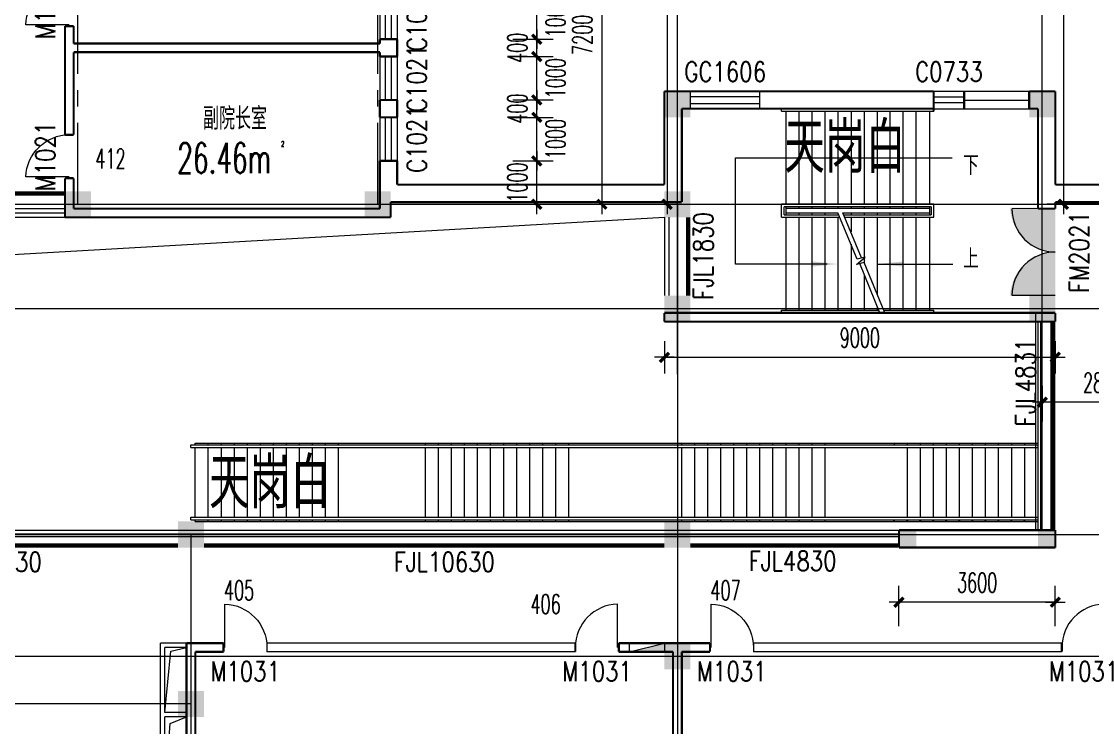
# Model space of a CAD drawing. Extents: x 1575758 to 1999219, y -897052 to -636879.
# Drawn here: x 1761992 to 1786653, y -810816 to -794564 of the extents above; entities that cross this region are included whole.
import ezdxf
from ezdxf.enums import TextEntityAlignment as Align

# ---------------------------------------------------------------- set-up
doc = ezdxf.new("R2010")
doc.units = 0
doc.header["$LTSCALE"] = 1500
doc.header["$MEASUREMENT"] = 0
doc.linetypes.add('CENTER', pattern=[2, 1.25, -0.25, 0.25, -0.25])
doc.linetypes.add('DASH', pattern=[0.35, 0.25, -0.1])
doc.layers.get('0').update_dxf_attribs({"linetype": 'CONTINUOUS', "lineweight": 5})
doc.layers.get('DEFPOINTS').update_dxf_attribs({"linetype": 'CONTINUOUS', "lineweight": 5})
for name, color, linetype, lineweight in [('AXIS', 7, 'CONTINUOUS', 5), ('COLUMN', 7, 'CONTINUOUS', 5), ('DOTE', 7, 'CENTER', 5), ('OTHER', 7, 'CONTINUOUS', 5), ('P-S-TEXT', 7, 'CONTINUOUS', 5), ('PUB_DIM', 7, 'CONTINUOUS', 5), ('PUB_TEXT', 7, 'CONTINUOUS', 5), ('STAIR', 7, 'CONTINUOUS', 0), ('U型玻璃', 7, 'CONTINUOUS', 5), ('WALL', 7, 'CONTINUOUS', 5), ('WINDOW', 7, 'CONTINUOUS', 0), ('WINDOW_TEXT', 7, 'CONTINUOUS', 5), ('我的', 7, 'CONTINUOUS', 5), ('消火栓', 7, 'CONTINUOUS', 5), ('管井', 7, 'CONTINUOUS', 5), ('防火卷帘', 7, 'CONTINUOUS', 5), ('防火卷帘名称', 7, 'CONTINUOUS', 5)]:
    doc.layers.add(name, color=color, linetype=linetype, lineweight=lineweight)
doc.layers.add('防火门', color=10, linetype='CONTINUOUS')
doc.styles.add('_SIMPLEX', font='SIMPLEX.shx', dxfattribs={"width": 0.6})
doc.styles.add('DIM_FONT', font='romans.shx', dxfattribs={"width": 0.6})
doc.styles.add('H1', font='romans.shx', dxfattribs={"width": 1.2, "bigfont": 'hztxt.shx'})
doc.styles.add('SIMPLEX', font='SIMPLEX.SHX', dxfattribs={"width": 0.6})
doc.dimstyles.new('NORMAL', dxfattribs={"dimscale": 1.5, "dimtxt": 300, "dimasz": 1, "dimexe": 250, "dimexo": 300, "dimgap": 150, "dimtad": 1, "dimdec": 0, "dimdsep": 46, "dimtxsty": 'DIM_FONT', "dimblk1": '_DIMX', "dimblk2": '_DIMX', "dimsah": 1, "dimcen": 2.5, "dimdle": 0.3, "dimclrd": 256, "dimclre": 256, "dimclrt": 256, "dimadec": 0, "dimazin": 0, "dimtfac": 1, "dimtdec": 0, "dimtix": 1, "dimtmove": 2, "dimatfit": 3, "dimldrblk": '_DIMX', "dimfxl": 1, "dimtvp": 1, "dimtolj": 1, "dimtzin": 0, "dimlwd": -1, "dimlwe": -1, "dimarcsym": 0})

# ---------------------------------------------------------------- blocks, each defined once
blk = doc.blocks.new('_FZH')
blk.add_solid([(0.5, -0.5), (-0.5, -0.5), (0.5, 0.5), (-0.5, 0.5)])
blk = doc.blocks.new('M_A2ZXL')
blk.add_line((-0.472, 0), (-0.472, -1))
blk.add_arc((-0.5, 0), 1, 271.6231, 0)
blk = doc.blocks.new('_WBLK')
for p, q in [((-0.5, 0.5), (0.5, 0.5)), ((0.5, 0.167), (-0.5, 0.167)), ((0.5, -0.167), (-0.5, -0.167)), ((-0.5, -0.5), (0.5, -0.5))]:
    blk.add_line(p, q)
at = {"layer": 'WINDOW_TEXT', "style": 'SIMPLEX', "flags": 9}
blk.add_attdef('A', text='', height=1, dxfattribs=at).set_placement((0, 1.5), align=Align.MIDDLE)
blk = doc.blocks.new('A$C68C06AB7')
at = {"layer": '消火栓'}
blk.add_hatch(color=256, dxfattribs=at).paths.add_polyline_path([(800, 200), (0, 200), (800, 0)])
blk.add_line((0, 200), (800, 0), dxfattribs=at)
blk.add_lwpolyline([(0, 200), (0, 0), (800, 0), (800, 200)], close=True, dxfattribs=at)
blk = doc.blocks.new('_DIMX')
blk.add_line((-150, 0), (150, 0))
at = {"const_width": 50}
blk.add_lwpolyline([(-70, -70), (70, 70)], dxfattribs=at)
blk = doc.blocks.new('*D1816')
at = {"layer": 'DEFPOINTS', "color": 0, "lineweight": 5}
for p in [(1772636, -791572), (1772636, -798772), (1775357, -798772)]:
    blk.add_point(p, dxfattribs=at)
at = {"layer": 'PUB_DIM'}
for p, q in [((1773086, -791572), (1775732, -791572)), ((1775357, -791574), (1775357, -798771)), ((1773086, -798772), (1775732, -798772))]:
    blk.add_line(p, q, dxfattribs=at)
at = {"layer": 'PUB_DIM', "xscale": 1.5, "yscale": 1.5, "zscale": 1.5}
for p, rotation in [((1775357, -791572), 90), ((1775357, -798772), 270)]:
    blk.add_blockref('_DIMX', p, dxfattribs=dict(at, rotation=rotation))
at = {"layer": 'PUB_DIM', "insert": (1774907, -794872), "char_height": 450, "attachment_point": 5, "rotation": 90, "style": 'DIM_FONT'}
blk.add_mtext('\\A1;7200', dxfattribs=at)
blk = doc.blocks.new('*D1817')
at = {"layer": 'DEFPOINTS', "color": 0, "lineweight": 5}
for p in [(1772949, -763522), (1772949, -798772), (1776857, -798772)]:
    blk.add_point(p, dxfattribs=at)
at = {"layer": 'PUB_DIM'}
for p, q in [((1773399, -763522), (1777232, -763522)), ((1776857, -763524), (1776857, -798771)), ((1773399, -798772), (1777232, -798772))]:
    blk.add_line(p, q, dxfattribs=at)
at = {"layer": 'PUB_DIM', "xscale": 1.5, "yscale": 1.5, "zscale": 1.5}
for p, rotation in [((1776857, -763522), 90), ((1776857, -798772), 270)]:
    blk.add_blockref('_DIMX', p, dxfattribs=dict(at, rotation=rotation))
at = {"layer": 'PUB_DIM', "insert": (1776407, -781147), "char_height": 450, "attachment_point": 5, "rotation": 90, "style": 'DIM_FONT'}
blk.add_mtext('\\A1;35250', dxfattribs=at)
blk = doc.blocks.new('*D1822')
at = {"layer": 'DEFPOINTS', "color": 0, "lineweight": 5}
for p in [(1789889, -763522), (1785981, -798772), (1789889, -798772)]:
    blk.add_point(p, dxfattribs=at)
at = {"layer": 'PUB_DIM'}
for p, q in [((1789439, -763522), (1785606, -763522)), ((1785981, -763524), (1785981, -798771)), ((1789439, -798772), (1785606, -798772))]:
    blk.add_line(p, q, dxfattribs=at)
at = {"layer": 'PUB_DIM', "xscale": 1.5, "yscale": 1.5, "zscale": 1.5}
for p, rotation in [((1785981, -763522), 90), ((1785981, -798772), 270)]:
    blk.add_blockref('_DIMX', p, dxfattribs=dict(at, rotation=rotation))
at = {"layer": 'PUB_DIM', "insert": (1785531, -781147), "char_height": 450, "attachment_point": 5, "rotation": 90, "style": 'DIM_FONT'}
blk.add_mtext('\\A1;35250', dxfattribs=at)
blk = doc.blocks.new('*D1831')
at = {"layer": 'DEFPOINTS', "color": 0, "lineweight": 5}
for p in [(1772857, -796372), (1773857, -796372), (1772857, -796772)]:
    blk.add_point(p, dxfattribs=at)
at = {"layer": 'PUB_DIM'}
for p, q in [((1773307, -796372), (1774232, -796372)), ((1773857, -796371), (1773857, -796369)), ((1773857, -796772), (1773857, -796372)), ((1773307, -796772), (1774232, -796772)), ((1773857, -796774), (1773857, -796775))]:
    blk.add_line(p, q, dxfattribs=at)
at = {"layer": 'PUB_DIM', "xscale": 1.5, "yscale": 1.5, "zscale": 1.5}
for p, rotation in [((1773857, -796372), 270), ((1773857, -796772), 90)]:
    blk.add_blockref('_DIMX', p, dxfattribs=dict(at, rotation=rotation))
at = {"layer": 'PUB_DIM', "insert": (1773407, -796572), "char_height": 450, "attachment_point": 5, "rotation": 90, "style": 'DIM_FONT'}
blk.add_mtext('\\A1;400', dxfattribs=at)
blk = doc.blocks.new('*D1832')
at = {"layer": 'DEFPOINTS', "color": 0, "lineweight": 5}
for p in [(1772857, -795372), (1773857, -795372), (1772857, -796372)]:
    blk.add_point(p, dxfattribs=at)
at = {"layer": 'PUB_DIM'}
for p, q in [((1773307, -795372), (1774232, -795372)), ((1773857, -796371), (1773857, -795374)), ((1773307, -796372), (1774232, -796372))]:
    blk.add_line(p, q, dxfattribs=at)
at = {"layer": 'PUB_DIM', "xscale": 1.5, "yscale": 1.5, "zscale": 1.5}
for p, rotation in [((1773857, -795372), 90), ((1773857, -796372), 270)]:
    blk.add_blockref('_DIMX', p, dxfattribs=dict(at, rotation=rotation))
at = {"layer": 'PUB_DIM', "insert": (1774289, -795872), "char_height": 450, "attachment_point": 5, "rotation": 90, "style": 'DIM_FONT'}
blk.add_mtext('\\A1;1000', dxfattribs=at)
blk = doc.blocks.new('*D1833')
at = {"layer": 'DEFPOINTS', "color": 0, "lineweight": 5}
for p in [(1772857, -794972), (1773857, -794972), (1772857, -795372)]:
    blk.add_point(p, dxfattribs=at)
at = {"layer": 'PUB_DIM'}
for p, q in [((1773307, -794972), (1774232, -794972)), ((1773857, -794971), (1773857, -794969)), ((1773857, -795372), (1773857, -794972)), ((1773307, -795372), (1774232, -795372)), ((1773857, -795374), (1773857, -795375))]:
    blk.add_line(p, q, dxfattribs=at)
at = {"layer": 'PUB_DIM', "xscale": 1.5, "yscale": 1.5, "zscale": 1.5}
for p, rotation in [((1773857, -794972), 270), ((1773857, -795372), 90)]:
    blk.add_blockref('_DIMX', p, dxfattribs=dict(at, rotation=rotation))
at = {"layer": 'PUB_DIM', "insert": (1773407, -795172), "char_height": 450, "attachment_point": 5, "rotation": 90, "style": 'DIM_FONT'}
blk.add_mtext('\\A1;400', dxfattribs=at)
blk = doc.blocks.new('*D1835')
at = {"layer": 'DEFPOINTS', "color": 0, "lineweight": 5}
for p in [(1772857, -797772), (1773857, -797772), (1772857, -798772)]:
    blk.add_point(p, dxfattribs=at)
at = {"layer": 'PUB_DIM'}
for p, q in [((1773307, -797772), (1774232, -797772)), ((1773857, -797771), (1773857, -797769)), ((1773857, -798772), (1773857, -797772)), ((1773307, -798772), (1774232, -798772)), ((1773857, -798774), (1773857, -798775))]:
    blk.add_line(p, q, dxfattribs=at)
at = {"layer": 'PUB_DIM', "xscale": 1.5, "yscale": 1.5, "zscale": 1.5}
for p, rotation in [((1773857, -797772), 270), ((1773857, -798772), 90)]:
    blk.add_blockref('_DIMX', p, dxfattribs=dict(at, rotation=rotation))
at = {"layer": 'PUB_DIM', "insert": (1773407, -798272), "char_height": 450, "attachment_point": 5, "rotation": 90, "style": 'DIM_FONT'}
blk.add_mtext('\\A1;1000', dxfattribs=at)
blk = doc.blocks.new('*D2137')
at = {"layer": 'DEFPOINTS', "color": 0, "lineweight": 5}
for p in [(1772857, -793972), (1773857, -793972), (1772857, -794972)]:
    blk.add_point(p, dxfattribs=at)
at = {"layer": 'PUB_DIM'}
for p, q in [((1773307, -793972), (1774232, -793972)), ((1773857, -794971), (1773857, -793974)), ((1773307, -794972), (1774232, -794972))]:
    blk.add_line(p, q, dxfattribs=at)
at = {"layer": 'PUB_DIM', "xscale": 1.5, "yscale": 1.5, "zscale": 1.5}
for p, rotation in [((1773857, -793972), 90), ((1773857, -794972), 270)]:
    blk.add_blockref('_DIMX', p, dxfattribs=dict(at, rotation=rotation))
at = {"layer": 'PUB_DIM', "insert": (1774289, -794472), "char_height": 450, "attachment_point": 5, "rotation": 90, "style": 'DIM_FONT'}
blk.add_mtext('\\A1;1000', dxfattribs=at)
blk = doc.blocks.new('*D2139')
at = {"layer": 'DEFPOINTS', "color": 0, "lineweight": 5}
for p in [(1772857, -796772), (1773857, -796772), (1772857, -797772)]:
    blk.add_point(p, dxfattribs=at)
at = {"layer": 'PUB_DIM'}
for p, q in [((1773307, -796772), (1774232, -796772)), ((1773857, -797771), (1773857, -796774)), ((1773307, -797772), (1774232, -797772))]:
    blk.add_line(p, q, dxfattribs=at)
at = {"layer": 'PUB_DIM', "xscale": 1.5, "yscale": 1.5, "zscale": 1.5}
for p, rotation in [((1773857, -796772), 90), ((1773857, -797772), 270)]:
    blk.add_blockref('_DIMX', p, dxfattribs=dict(at, rotation=rotation))
at = {"layer": 'PUB_DIM', "insert": (1774289, -797272), "char_height": 450, "attachment_point": 5, "rotation": 90, "style": 'DIM_FONT'}
blk.add_mtext('\\A1;1000', dxfattribs=at)
blk = doc.blocks.new('_GCBLK')
at = {"linetype": 'DASH'}
for p, q in [((-0.5, -0.5), (-0.5, 0.5)), ((0.5, -0.5), (0.5, 0.5)), ((-0.5, 0.2), (0.5, 0.2)), ((-0.5, -0.2), (0.5, -0.2))]:
    blk.add_line(p, q, dxfattribs=at)
at = {"layer": 'WINDOW_TEXT', "style": 'SIMPLEX', "flags": 9}
blk.add_attdef('A', text='', height=1, dxfattribs=at).set_placement((0, 1.5), align=Align.MIDDLE)
blk = doc.blocks.new('*D2140')
at = {"layer": 'AXIS'}
for p, q in [((1776795, -801922), (1776795, -802669)), ((1785795, -801922), (1785795, -802669)), ((1776796, -802294), (1785793, -802294))]:
    blk.add_line(p, q, dxfattribs=at)
at = {"layer": 'DEFPOINTS', "color": 0, "lineweight": 5}
for p in [(1776795, -801472), (1785795, -801472), (1785795, -802294)]:
    blk.add_point(p, dxfattribs=at)
at = {"layer": 'AXIS', "xscale": 1.5, "yscale": 1.5, "zscale": 1.5, "rotation": 180}
blk.add_blockref('_DIMX', (1776795, -802294), dxfattribs=at)
at = {"layer": 'AXIS', "xscale": 1.5, "yscale": 1.5, "zscale": 1.5}
blk.add_blockref('_DIMX', (1785795, -802294), dxfattribs=at)
at = {"layer": 'AXIS', "insert": (1781295, -801844), "char_height": 450, "attachment_point": 5, "style": 'DIM_FONT'}
blk.add_mtext('\\A1;9000', dxfattribs=at)
blk = doc.blocks.new('M_A3PTU')
for p, q in [((-0.5, 0), (-0.499, -0.498)), ((0.5, 0), (0.499, -0.498))]:
    blk.add_line(p, q)
for centre, start, end in [((-0.498, -0.001), 269.885, 0.0763), ((0.498, -0.001), 179.9237, 270.115)]:
    blk.add_arc(centre, 0.498, start, end)
blk = doc.blocks.new('*D2141')
at = {"layer": 'DEFPOINTS', "color": 0, "lineweight": 5}
for p in [(1785496, -803326), (1785496, -804220), (1788296, -804220)]:
    blk.add_point(p, dxfattribs=at)
at = {"layer": 'PUB_DIM'}
for p, q in [((1785496, -803770), (1785496, -802951)), ((1788296, -803770), (1788296, -802951)), ((1788294, -803326), (1785497, -803326))]:
    blk.add_line(p, q, dxfattribs=at)
at = {"layer": 'PUB_DIM', "xscale": 1.5, "yscale": 1.5, "zscale": 1.5, "rotation": 180}
blk.add_blockref('_DIMX', (1785496, -803326), dxfattribs=at)
at = {"layer": 'PUB_DIM', "xscale": 1.5, "yscale": 1.5, "zscale": 1.5}
blk.add_blockref('_DIMX', (1788296, -803326), dxfattribs=at)
at = {"layer": 'PUB_DIM', "insert": (1786896, -802876), "char_height": 450, "attachment_point": 5, "style": 'DIM_FONT'}
blk.add_mtext('\\A1;2800', dxfattribs=at)
blk = doc.blocks.new('*D2303')
at = {"layer": 'DEFPOINTS', "color": 0, "lineweight": 5}
for p in [(1782194, -807929), (1782194, -808929), (1785795, -808929)]:
    blk.add_point(p, dxfattribs=at)
at = {"layer": 'PUB_DIM'}
for p, q in [((1782194, -808479), (1782194, -807554)), ((1785795, -808479), (1785795, -807554)), ((1785793, -807929), (1782196, -807929))]:
    blk.add_line(p, q, dxfattribs=at)
at = {"layer": 'PUB_DIM', "xscale": 1.5, "yscale": 1.5, "zscale": 1.5, "rotation": 180}
blk.add_blockref('_DIMX', (1782194, -807929), dxfattribs=at)
at = {"layer": 'PUB_DIM', "xscale": 1.5, "yscale": 1.5, "zscale": 1.5}
blk.add_blockref('_DIMX', (1785795, -807929), dxfattribs=at)
at = {"layer": 'PUB_DIM', "insert": (1783995, -807479), "char_height": 450, "attachment_point": 5, "style": 'DIM_FONT'}
blk.add_mtext('\\A1;3600', dxfattribs=at)

msp = doc.modelspace()

# ---------------------------------------------------------------- hatches: boundary and pattern name
at = {"layer": '防火门'}
for points in [[(1785794.5, -798846.5), (1784755, -798846.5, 0.4059403), (1785794.5, -799857.1)], [(1785794.5, -800878.5), (1784755, -800878.5, -0.4059403), (1785794.5, -799868)]]:
    msp.add_hatch(color=256, dxfattribs=at).paths.add_polyline_path(points)

# ---------------------------------------------------------------- linework, layer by layer
for points in [[(1780794.6, -800147.3), (1780194.6, -800087.3), (1780194.6, -800207.3)], [(1781694.6, -800147.3), (1782294.6, -800207.3), (1782294.6, -800087.3)]]:
    msp.add_solid(points)
at = {"layer": 'DOTE'}
for p, q in [((1763294.6, -798772.3), (1763294.6, -759701.8)), ((1770194.6, -798772.3), (1770194.6, -759701.8))]:
    msp.add_line(p, q, dxfattribs=at)
at = {"layer": 'OTHER'}
for p, q in [((1765294.6, -810472.3), (1765428.4, -809060.2)), ((1765428.4, -809060.2), (1765794.6, -808972.3))]:
    msp.add_line(p, q, dxfattribs=at)
for points in [[(1757494.6, -806272.3), (1758435.4, -800123), (1776794.6, -799072.3)], [(1765294.6, -812362.3), (1765417.4, -810720.6), (1765794.6, -810572.3)]]:
    msp.add_lwpolyline(points, dxfattribs=at)
at = {"layer": 'PUB_DIM'}
for p, q in [((1777094.6, -802681.7), (1777094.6, -758078.7)), ((1785494.7, -806272.3), (1785494.7, -758078.7)), ((1741678.9, -798772.3), (1830716.9, -798772.3)), ((1777094.6, -798772.3), (1777094.6, -828998.9)), ((1741678.9, -801172.3), (1829892.9, -801172.3)), ((1741678.9, -806372.3), (1836900.8, -806372.3)), ((1765894.6, -806372.3), (1765894.6, -828998.9)), ((1741678.9, -809172.3), (1830716.9, -809172.3)), ((1765894.6, -810272.3), (1741678.9, -810272.3))]:
    msp.add_line(p, q, dxfattribs=at)
for points in [[(1780544.6, -800147.3), (1778434.4, -800147.3), (1778434.4, -797702.3), (1783423, -797702.3)], [(1781694.6, -800147.3), (1783436.2, -800147.3)]]:
    msp.add_lwpolyline(points, dxfattribs=at)
at = {"layer": 'STAIR'}
for p, q in [((1779494.6, -796632.3), (1779494.6, -796572.3)), ((1779494.6, -796632.3), (1782994.6, -796632.3)), ((1782934.6, -796572.3), (1779554.6, -796572.3)), ((1779594.6, -798772.3), (1779594.6, -796632.3)), ((1779894.6, -798772.3), (1779894.6, -796632.3)), ((1780194.6, -798772.3), (1780194.6, -796632.3)), ((1780494.6, -798772.3), (1780494.6, -796632.3)), ((1780794.6, -798772.3), (1780794.6, -796632.3)), ((1781094.6, -796632.3), (1781094.6, -798772.3)), ((1781394.6, -796632.3), (1781394.6, -798772.3)), ((1781694.6, -796632.3), (1781694.6, -798772.3)), ((1781994.6, -798772.3), (1781994.6, -796632.3)), ((1782294.6, -798772.3), (1782294.6, -796632.3)), ((1782594.6, -798772.3), (1782594.6, -796632.3)), ((1782894.6, -796632.3), (1782894.6, -798772.3)), ((1782994.6, -798772.3), (1779494.6, -798772.3)), ((1779494.6, -799072.3), (1779494.6, -798772.3)), ((1782934.6, -798832.3), (1779554.6, -798832.3)), ((1779554.6, -799012.3), (1779554.6, -798832.3)), ((1779594.6, -799012.3), (1779594.6, -798832.3)), ((1782894.6, -798872.3), (1779594.6, -798872.3)), ((1779594.6, -798972.3), (1780787.1, -798972.3)), ((1779894.6, -798872.3), (1779894.6, -798832.3)), ((1779894.6, -799012.3), (1779894.6, -798972.3)), ((1780194.6, -798872.3), (1780194.6, -798832.3)), ((1780194.6, -799012.3), (1780194.6, -798972.3)), ((1780494.6, -798872.3), (1780494.6, -798832.3)), ((1780494.6, -799012.3), (1780494.6, -798972.3)), ((1781233.5, -800032.4), (1780787.1, -798972.3)), ((1780794.6, -798872.3), (1780794.6, -798832.3)), ((1781334, -800006.4), (1780902.4, -798972.3)), ((1780902.4, -798972.3), (1782894.6, -798972.3)), ((1781094.6, -798832.3), (1781094.6, -798872.3)), ((1781094.6, -798972.3), (1781094.6, -799012.3)), ((1781394.6, -798832.3), (1781394.6, -798872.3)), ((1781394.6, -798972.3), (1781394.6, -799012.3)), ((1781694.6, -798832.3), (1781694.6, -798872.3)), ((1781694.6, -798972.3), (1781694.6, -799012.3)), ((1781994.6, -798872.3), (1781994.6, -798832.3)), ((1781994.6, -799012.3), (1781994.6, -798972.3)), ((1782294.6, -798872.3), (1782294.6, -798832.3)), ((1782294.6, -799012.3), (1782294.6, -798972.3)), ((1782594.6, -798872.3), (1782594.6, -798832.3)), ((1782594.6, -799012.3), (1782594.6, -798972.3)), ((1782894.6, -798832.3), (1782894.6, -799012.3)), ((1782934.6, -798832.3), (1782934.6, -799012.3)), ((1782994.6, -799072.3), (1782994.6, -798772.3)), ((1776794.6, -799072.3), (1776794.6, -800872.3)), ((1776894.6, -799072.3), (1776894.6, -800872.3)), ((1779494.6, -799072.3), (1780827.3, -799072.3)), ((1779554.6, -799012.3), (1780803.1, -799012.3)), ((1779594.6, -801212.3), (1779594.6, -799072.3)), ((1779894.6, -801212.3), (1779894.6, -799072.3)), ((1780194.6, -801212.3), (1780194.6, -799072.3)), ((1780494.6, -801212.3), (1780494.6, -799072.3)), ((1780794.6, -801212.3), (1780794.6, -799072.3)), ((1780918.3, -799012.3), (1782934.6, -799012.3)), ((1780942.2, -799072.3), (1782994.6, -799072.3)), ((1781094.6, -799072.3), (1781094.6, -799405.3)), ((1781394.6, -799072.3), (1781394.6, -800112.4)), ((1781694.6, -799072.3), (1781694.6, -800844)), ((1781994.6, -801212.3), (1781994.6, -799072.3)), ((1782294.6, -801212.3), (1782294.6, -799072.3)), ((1782594.6, -801212.3), (1782594.6, -799072.3)), ((1782894.6, -799072.3), (1782894.6, -801212.3)), ((1781094.6, -799687.2), (1781094.6, -801212.3)), ((1781214.2, -800159), (1781414.3, -799985.7)), ((1781395.1, -800112.3), (1781214.2, -800159)), ((1781414.3, -799985.7), (1781233.5, -800032.4)), ((1781754.7, -801272.3), (1781294.6, -800138.2)), ((1781870, -801272.3), (1781395.1, -800112.3)), ((1781394.6, -800384.9), (1781394.6, -801212.3)), ((1779494.6, -801212.3), (1781730.4, -801212.3)), ((1779494.6, -801272.3), (1779494.6, -801212.3)), ((1781694.6, -801124.3), (1781694.6, -801212.3)), ((1781845.5, -801212.3), (1782994.6, -801212.3)), ((1782994.6, -801272.3), (1782994.6, -801212.3)), ((1779534.6, -801272.3), (1782954.6, -801272.3)), ((1785344.7, -806272.3), (1785344.7, -801272.3)), ((1785395.2, -801472.3), (1785395.2, -806272.3)), ((1785455.2, -801472.3), (1785455.2, -806272.3)), ((1785694.7, -801472.3), (1785694.7, -806272.3)), ((1765894.8, -804372.3), (1765894.8, -804312.3)), ((1765894.8, -804312.3), (1785395.2, -804312.3)), ((1765894.8, -804372.3), (1785395.2, -804372.3)), ((1765994.8, -804312.3), (1765994.8, -804272.3)), ((1765994.8, -804272.3), (1785395.2, -804272.3)), ((1765994.8, -805972.3), (1765994.8, -804372.3)), ((1766294.8, -804312.3), (1766294.8, -804272.3)), ((1766294.8, -805972.3), (1766294.8, -804372.3)), ((1766594.8, -804312.3), (1766594.8, -804272.3)), ((1766594.8, -805972.3), (1766594.8, -804372.3)), ((1766894.8, -804312.3), (1766894.8, -804272.3)), ((1766894.8, -805972.3), (1766894.8, -804372.3)), ((1767194.8, -804312.3), (1767194.8, -804272.3)), ((1767194.8, -805972.3), (1767194.8, -804372.3)), ((1767494.8, -804312.3), (1767494.8, -804272.3)), ((1767494.8, -805972.3), (1767494.8, -804372.3)), ((1767794.8, -804312.3), (1767794.8, -804272.3)), ((1767794.8, -805972.3), (1767794.8, -804372.3)), ((1768094.8, -804312.3), (1768094.8, -804272.3)), ((1768094.8, -805972.3), (1768094.8, -804372.3)), ((1768394.8, -804312.3), (1768394.8, -804272.3)), ((1768394.8, -805972.3), (1768394.8, -804372.3)), ((1768694.8, -804312.3), (1768694.8, -804272.3)), ((1768694.8, -805972.3), (1768694.8, -804372.3)), ((1768994.8, -804312.3), (1768994.8, -804272.3)), ((1768994.8, -805972.3), (1768994.8, -804372.3)), ((1769294.8, -804312.3), (1769294.8, -804272.3)), ((1769294.8, -805972.3), (1769294.8, -804372.3)), ((1771294.8, -804312.3), (1771294.8, -804272.3)), ((1771294.8, -805972.3), (1771294.8, -804372.3)), ((1771594.8, -804312.3), (1771594.8, -804272.3)), ((1771594.8, -805972.3), (1771594.8, -804372.3)), ((1771894.8, -804312.3), (1771894.8, -804272.3)), ((1771894.8, -805972.3), (1771894.8, -804372.3)), ((1772194.8, -804312.3), (1772194.8, -804272.3)), ((1772194.8, -805972.3), (1772194.8, -804372.3)), ((1772494.8, -804312.3), (1772494.8, -804272.3)), ((1772494.8, -805972.3), (1772494.8, -804372.3)), ((1772794.8, -804312.3), (1772794.8, -804272.3)), ((1772794.8, -805972.3), (1772794.8, -804372.3)), ((1773094.8, -804312.3), (1773094.8, -804272.3)), ((1773094.8, -805972.3), (1773094.8, -804372.3)), ((1773394.8, -804312.3), (1773394.8, -804272.3)), ((1773394.8, -805972.3), (1773394.8, -804372.3)), ((1773694.8, -804312.3), (1773694.8, -804272.3)), ((1773694.8, -805972.3), (1773694.8, -804372.3)), ((1773994.8, -804312.3), (1773994.8, -804272.3)), ((1773994.8, -805972.3), (1773994.8, -804372.3)), ((1774294.8, -804312.3), (1774294.8, -804272.3)), ((1774294.8, -805972.3), (1774294.8, -804372.3)), ((1774594.8, -804312.3), (1774594.8, -804272.3)), ((1774594.8, -805972.3), (1774594.8, -804372.3)), ((1777194.8, -804312.3), (1777194.8, -804272.3)), ((1777194.8, -805972.3), (1777194.8, -804372.3)), ((1777494.8, -804312.3), (1777494.8, -804272.3)), ((1777494.8, -805972.3), (1777494.8, -804372.3)), ((1777794.8, -804312.3), (1777794.8, -804272.3)), ((1777794.8, -805972.3), (1777794.8, -804372.3)), ((1778094.8, -804312.3), (1778094.8, -804272.3)), ((1778094.8, -805972.3), (1778094.8, -804372.3)), ((1778394.8, -804312.3), (1778394.8, -804272.3)), ((1778394.8, -805972.3), (1778394.8, -804372.3)), ((1778694.8, -804312.3), (1778694.8, -804272.3)), ((1778694.8, -805972.3), (1778694.8, -804372.3)), ((1778994.8, -804312.3), (1778994.8, -804272.3)), ((1778994.8, -805972.3), (1778994.8, -804372.3)), ((1779294.8, -804312.3), (1779294.8, -804272.3)), ((1779294.8, -805972.3), (1779294.8, -804372.3)), ((1779594.8, -804312.3), (1779594.8, -804272.3)), ((1779594.8, -805972.3), (1779594.8, -804372.3)), ((1779894.8, -804312.3), (1779894.8, -804272.3)), ((1779894.8, -805972.3), (1779894.8, -804372.3)), ((1780194.8, -804312.3), (1780194.8, -804272.3)), ((1780194.8, -805972.3), (1780194.8, -804372.3)), ((1780494.8, -804312.3), (1780494.8, -804272.3)), ((1780494.8, -805972.3), (1780494.8, -804372.3)), ((1782082.6, -804272.3), (1782082.6, -804312.3)), ((1782382.6, -804272.3), (1782382.6, -804312.3)), ((1782382.6, -804372.3), (1782382.6, -805972.3)), ((1782682.6, -804272.3), (1782682.6, -804312.3)), ((1782682.6, -804372.3), (1782682.6, -805972.3)), ((1782982.6, -804272.3), (1782982.6, -804312.3)), ((1782982.6, -804372.3), (1782982.6, -805972.3)), ((1783282.6, -804272.3), (1783282.6, -804312.3)), ((1783282.6, -804372.3), (1783282.6, -805972.3)), ((1783582.6, -804272.3), (1783582.6, -804312.3)), ((1783582.6, -804372.3), (1783582.6, -805972.3)), ((1783882.6, -804272.3), (1783882.6, -804312.3)), ((1783882.6, -804372.3), (1783882.6, -805972.3)), ((1784182.6, -804272.3), (1784182.6, -804312.3)), ((1784182.6, -804372.3), (1784182.6, -805972.3)), ((1784482.6, -804272.3), (1784482.6, -804312.3)), ((1784482.6, -804372.3), (1784482.6, -805972.3)), ((1784782.6, -804272.3), (1784782.6, -804312.3)), ((1784782.6, -804372.3), (1784782.6, -805972.3)), ((1785082.6, -804272.3), (1785082.6, -804312.3)), ((1785082.6, -804372.3), (1785082.6, -805972.3)), ((1765894.8, -806032.3), (1765894.8, -805972.3)), ((1765894.8, -805972.3), (1785395.2, -805972.3)), ((1765894.8, -806032.3), (1785395.2, -806032.3)), ((1765994.8, -806072.3), (1765994.8, -806032.3)), ((1765994.8, -806072.3), (1785395.2, -806072.3)), ((1766294.8, -806072.3), (1766294.8, -806032.3)), ((1766594.8, -806072.3), (1766594.8, -806032.3)), ((1766894.8, -806072.3), (1766894.8, -806032.3)), ((1767194.8, -806072.3), (1767194.8, -806032.3)), ((1767494.8, -806072.3), (1767494.8, -806032.3)), ((1767794.8, -806072.3), (1767794.8, -806032.3)), ((1768094.8, -806072.3), (1768094.8, -806032.3)), ((1768394.8, -806072.3), (1768394.8, -806032.3)), ((1768694.8, -806072.3), (1768694.8, -806032.3)), ((1768994.8, -806072.3), (1768994.8, -806032.3)), ((1769294.8, -806072.3), (1769294.8, -806032.3)), ((1771294.8, -806072.3), (1771294.8, -806032.3)), ((1771594.8, -806072.3), (1771594.8, -806032.3)), ((1771894.8, -806072.3), (1771894.8, -806032.3)), ((1772194.8, -806072.3), (1772194.8, -806032.3)), ((1772494.8, -806072.3), (1772494.8, -806032.3)), ((1772794.8, -806072.3), (1772794.8, -806032.3)), ((1773094.8, -806072.3), (1773094.8, -806032.3)), ((1773394.8, -806072.3), (1773394.8, -806032.3)), ((1773694.8, -806072.3), (1773694.8, -806032.3)), ((1773994.8, -806072.3), (1773994.8, -806032.3)), ((1774294.8, -806072.3), (1774294.8, -806032.3)), ((1774594.8, -806072.3), (1774594.8, -806032.3)), ((1777194.8, -806072.3), (1777194.8, -806032.3)), ((1777494.8, -806072.3), (1777494.8, -806032.3)), ((1777794.8, -806072.3), (1777794.8, -806032.3)), ((1778094.8, -806072.3), (1778094.8, -806032.3)), ((1778394.8, -806072.3), (1778394.8, -806032.3)), ((1778694.8, -806072.3), (1778694.8, -806032.3)), ((1778994.8, -806072.3), (1778994.8, -806032.3)), ((1779294.8, -806072.3), (1779294.8, -806032.3)), ((1779594.8, -806072.3), (1779594.8, -806032.3)), ((1779894.8, -806072.3), (1779894.8, -806032.3)), ((1780194.8, -806072.3), (1780194.8, -806032.3)), ((1780494.8, -806072.3), (1780494.8, -806032.3)), ((1757354.6, -806357.8), (1782187.4, -806357.8)), ((1757394.6, -806272.3), (1782187.4, -806272.3)), ((1757294.6, -806417.8), (1782187.4, -806417.8))]:
    msp.add_line(p, q, dxfattribs=at)
at = {"layer": 'STAIR', "const_width": 50}
for points in [[(1782994.6, -796632.3), (1782994.6, -796572.3)], [(1782082.6, -806032.3), (1782082.6, -806072.3)], [(1782382.6, -806032.3), (1782382.6, -806072.3)], [(1782682.6, -806032.3), (1782682.6, -806072.3)], [(1782982.6, -806032.3), (1782982.6, -806072.3)], [(1783282.6, -806032.3), (1783282.6, -806072.3)], [(1783582.6, -806032.3), (1783582.6, -806072.3)], [(1783882.6, -806032.3), (1783882.6, -806072.3)], [(1784182.6, -806032.3), (1784182.6, -806072.3)], [(1784482.6, -806032.3), (1784482.6, -806072.3)], [(1784782.6, -806032.3), (1784782.6, -806072.3)], [(1785082.6, -806032.3), (1785082.6, -806072.3)], [(1785794.7, -806572.3), (1785794.8, -806572.3)]]:
    msp.add_lwpolyline(points, dxfattribs=at)
at = {"layer": 'U型玻璃'}
for p, q in [((1757594.6, -798872.3), (1762994.6, -798872.3)), ((1757594.6, -798972.3), (1762994.6, -798972.3)), ((1757594.6, -799072.3), (1762994.6, -799072.3)), ((1767644.6, -808872.3), (1767644.6, -809072.3)), ((1774744.6, -808872.3), (1767644.6, -808872.3)), ((1774744.6, -809072.3), (1767644.6, -809072.3)), ((1778844.6, -808872.3), (1778844.6, -809072.3)), ((1785944.6, -808872.3), (1778844.6, -808872.3)), ((1785944.6, -809072.3), (1778844.6, -809072.3))]:
    msp.add_line(p, q, dxfattribs=at)
at = {"layer": 'U型玻璃', "const_width": 50}
for points in [[(1774744.6, -808872.3), (1774744.6, -809072.3)], [(1785944.6, -808872.3), (1785944.6, -809072.3)]]:
    msp.add_lwpolyline(points, dxfattribs=at)
at = {"layer": 'WALL', "const_width": 50}
for points in [[(1762994.6, -794672.3), (1762994.6, -797172.3)], [(1762994.6, -794672.3), (1763194.6, -794672.3)], [(1763194.6, -794672.3), (1763194.6, -795072.3)], [(1763194.6, -795072.3), (1770244.6, -795072.3)], [(1770244.6, -795072.3), (1770244.6, -794972.3)], [(1770644.6, -794972.3), (1770244.6, -794972.3)], [(1770644.6, -794972.3), (1770644.6, -795372.3)], [(1763194.6, -797172.3), (1763194.6, -795272.3)], [(1763194.6, -795272.3), (1770244.6, -795272.3)], [(1770244.6, -795372.3), (1770244.6, -795272.3)], [(1770644.6, -795372.3), (1770244.6, -795372.3)], [(1776794.6, -798322.3), (1776794.6, -796172.3)], [(1776794.6, -796172.3), (1782994.6, -796172.3)], [(1782994.6, -796572.3), (1782994.6, -796172.3)], [(1785194.6, -796172.3), (1785794.6, -796172.3)], [(1785194.6, -796572.3), (1785194.6, -796172.3)], [(1785794.7, -798322.3), (1785794.7, -796172.3)], [(1770644.6, -796372.3), (1770244.6, -796372.3)], [(1770244.6, -796772.3), (1770244.6, -796372.3)], [(1770644.6, -796372.3), (1770644.6, -796772.3)], [(1770644.6, -796772.3), (1770244.6, -796772.3)], [(1777194.6, -798722.3), (1777194.6, -796572.3)], [(1777194.6, -796572.3), (1782994.6, -796572.3)], [(1785194.6, -796572.3), (1785394.6, -796572.3)], [(1785394.6, -798872.3), (1785394.6, -796572.3)], [(1762994.6, -797172.3), (1763194.6, -797172.3)], [(1770644.6, -797772.3), (1770244.6, -797772.3)], [(1770244.6, -798872.3), (1770244.6, -797772.3)], [(1770644.6, -798322.3), (1770644.6, -797772.3)], [(1762994.6, -798172.3), (1762994.6, -799072.3)], [(1762994.6, -798172.3), (1763194.6, -798172.3)], [(1763194.6, -798872.3), (1763194.6, -798172.3)], [(1770644.6, -798322.3), (1776794.6, -798322.3)], [(1785794.7, -798322.3), (1791444.6, -798322.3)], [(1770494.6, -798722.3), (1770494.6, -799072.3)], [(1770494.6, -799072.3), (1770494.6, -798722.3)], [(1770494.6, -798722.3), (1777194.6, -798722.3)], [(1785794.7, -798872.3), (1785794.7, -798722.3)], [(1785794.7, -798722.3), (1791044.6, -798722.3)], [(1763194.6, -798872.3), (1770244.6, -798872.3)], [(1785394.6, -798872.3), (1785794.7, -798872.3)], [(1762994.6, -799072.3), (1770494.6, -799072.3)], [(1776794.6, -801472.3), (1776794.6, -801272.3)], [(1776794.6, -801272.3), (1785794.6, -801272.3)], [(1785794.6, -801472.3), (1776794.6, -801472.3)], [(1785794.6, -801472.3), (1785794.6, -801272.3)], [(1782194.4, -806272.3), (1782194.4, -806672.3)], [(1782194.4, -806272.3), (1785794.7, -806272.3)], [(1785794.7, -806672.3), (1785794.7, -806272.3)], [(1785794.7, -806672.3), (1782194.4, -806672.3)], [(1765794.6, -812362.3), (1765794.6, -808872.3)], [(1766644.6, -808872.3), (1765794.6, -808872.3)], [(1766644.6, -808872.3), (1766644.6, -809072.3)], [(1775744.6, -808872.3), (1775744.6, -809072.3)], [(1777844.6, -808872.3), (1775744.6, -808872.3)], [(1777844.6, -808872.3), (1777844.6, -809072.3)], [(1765994.6, -818522.3), (1765994.6, -809072.3)], [(1766644.6, -809072.3), (1765994.6, -809072.3)], [(1776994.6, -809072.3), (1775744.6, -809072.3)], [(1776994.6, -818522.3), (1776994.6, -809072.3)], [(1777844.6, -809072.3), (1777194.6, -809072.3)], [(1777194.6, -818522.3), (1777194.6, -809072.3)]]:
    msp.add_lwpolyline(points, dxfattribs=at)
at = {"layer": 'WINDOW'}
for p, q in [((1783694.6, -796172.3), (1785194.6, -796172.3)), ((1783694.6, -796372.3), (1785194.6, -796372.3)), ((1783694.6, -796572.3), (1785194.6, -796572.3))]:
    msp.add_line(p, q, dxfattribs=at)
at = {"layer": 'WINDOW', "const_width": 50}
msp.add_lwpolyline([(1783694.6, -796572.3), (1783694.6, -796172.3)], dxfattribs=at)
at = {"layer": '管井'}
for p, q in [((1765194.6, -812362.3), (1765194.6, -808872.3)), ((1765794.6, -808872.3), (1765194.6, -808872.3)), ((1765294.6, -810472.3), (1765294.6, -808972.3)), ((1765794.6, -808972.3), (1765294.6, -808972.3)), ((1765794.6, -810472.3), (1765294.6, -810472.3)), ((1765794.6, -810572.3), (1765294.6, -810572.3)), ((1765294.6, -812362.3), (1765294.6, -810572.3))]:
    msp.add_line(p, q, dxfattribs=at)
at = {"layer": '防火卷帘', "linetype": 'DASH', "const_width": 100}
for points in [[(1762989.7, -798522.4), (1755194.6, -798522.4)], [(1777344.6, -800872.3), (1777344.6, -799072.3)], [(1785744.7, -801472.6), (1785744.7, -806272.3)], [(1757694.6, -806622.3), (1765594.6, -806622.3)], [(1776794.6, -806622.3), (1766194.6, -806622.3)], [(1782194.4, -806622.3), (1777394.6, -806622.3)]]:
    msp.add_lwpolyline(points, dxfattribs=at)

# ---------------------------------------------------------------- block references
at = {"layer": 'COLUMN', "extrusion": (0, 0, -1), "zscale": -400}
for p, xscale, yscale in [((-1777094.6, -796472.3), 600, 600), ((-1785494.6, -796472.3), 600, 600), ((-1777094.6, -798772.3), 600, 600), ((-1777094.6, -798772.3), 600, 600), ((-1777094.6, -801172.3), 600, 600), ((-1785494.6, -801172.3), 600, 600), ((-1782394.4, -806472.3), 400, 400), ((-1785594.7, -806472.3), 400, 400)]:
    msp.add_blockref('_FZH', p, dxfattribs=dict(at, xscale=xscale, yscale=yscale))
at = {"layer": 'COLUMN', "xscale": 600, "yscale": 600, "zscale": 600}
for p in [(1763294.6, -798772.3), (1770194.6, -798772.3), (1765894.6, -806372.3), (1777094.6, -806372.3), (1777094.6, -809172.3), (1765894.6, -810272.3)]:
    msp.add_blockref('_FZH', p, dxfattribs=at)
at = {"layer": 'WINDOW'}
ref = msp.add_blockref('M_A2ZXL', (1763094.7, -794172.3), dxfattribs=dict(at, xscale=1000, yscale=-1000, zscale=1000, rotation=90))
ref.add_attrib('A', 'M1021', dxfattribs={"layer": 'WINDOW_TEXT', "height": 450, "rotation": 90, "style": '_SIMPLEX', "width": 0.8, "flags": 8}).set_placement((1762544.7, -794172.3, 600.5), align=Align.MIDDLE)
ref = msp.add_blockref('_WBLK', (1770444.6, -794472.3), dxfattribs=dict(at, xscale=1000, yscale=400.0000000034925, zscale=1000, rotation=270))
ref.add_attrib('A', 'C1021', dxfattribs={"layer": 'WINDOW_TEXT', "height": 450, "rotation": 90, "style": '_SIMPLEX', "width": 0.8, "flags": 8}).set_placement((1771094.6, -794472.3), align=Align.MIDDLE)
ref = msp.add_blockref('_WBLK', (1770444.6, -795872.3), dxfattribs=dict(at, xscale=1000, yscale=400.0000000037253, zscale=1000, rotation=270))
ref.add_attrib('A', 'C1021', dxfattribs={"layer": 'WINDOW_TEXT', "height": 450, "rotation": 90, "style": '_SIMPLEX', "width": 0.8, "flags": 8}).set_placement((1771094.6, -795872.3), align=Align.MIDDLE)
ref = msp.add_blockref('_GCBLK', (1778194.6, -796372.3), dxfattribs=dict(at, xscale=1600, yscale=400, zscale=1600))
ref.add_attrib('A', 'GC1606', dxfattribs={"layer": 'WINDOW_TEXT', "height": 450, "style": '_SIMPLEX', "width": 0.8, "flags": 8}).set_placement((1778194.6, -795722.3), align=Align.MIDDLE)
ref = msp.add_blockref('_WBLK', (1783344.6, -796372.3), dxfattribs=dict(at, xscale=700, yscale=400.0000000001164, zscale=700))
ref.add_attrib('A', 'C0733', dxfattribs={"layer": 'WINDOW_TEXT', "height": 450, "style": '_SIMPLEX', "width": 0.8, "flags": 8}).set_placement((1783344.6, -795722.3), align=Align.MIDDLE)
ref = msp.add_blockref('_WBLK', (1770444.6, -797272.3), dxfattribs=dict(at, xscale=1000, yscale=400.0000000034925, zscale=1000, rotation=270))
ref.add_attrib('A', 'C1021', dxfattribs={"layer": 'WINDOW_TEXT', "height": 450, "rotation": 90, "style": '_SIMPLEX', "width": 0.8, "flags": 8}).set_placement((1771094.6, -797272.3), align=Align.MIDDLE)
ref = msp.add_blockref('M_A2ZXL', (1763094.7, -797672.3), dxfattribs=dict(at, xscale=1000, yscale=-1000, zscale=1000, rotation=90))
ref.add_attrib('A', 'M1021', dxfattribs={"layer": 'WINDOW_TEXT', "height": 450, "rotation": 90, "style": '_SIMPLEX', "width": 0.8, "flags": 8}).set_placement((1762544.7, -797672.3, 600.5), align=Align.MIDDLE)
ref = msp.add_blockref('M_A3PTU', (1785794.6, -799872.3), dxfattribs=dict(at, xscale=2000, yscale=2000, zscale=2000, rotation=270))
ref.add_attrib('A', 'FM2021', dxfattribs={"layer": 'WINDOW_TEXT', "height": 450, "rotation": 90, "style": '_SIMPLEX', "width": 0.8, "flags": 8}).set_placement((1786344.6, -799872.3, -360295.4), align=Align.MIDDLE)
ref = msp.add_blockref('M_A2ZXL', (1767144.6, -808972.3), dxfattribs=dict(at, xscale=-1000, yscale=1000, zscale=1000, rotation=180))
ref.add_attrib('A', 'M1031', dxfattribs={"layer": 'WINDOW_TEXT', "height": 450, "style": '_SIMPLEX', "width": 0.8, "flags": 8}).set_placement((1767144.6, -809522.3, -300246.1), align=Align.MIDDLE)
ref = msp.add_blockref('M_A2ZXL', (1775244.6, -808972.3), dxfattribs=dict(at, xscale=1000, yscale=1000, zscale=1000, rotation=180))
ref.add_attrib('A', 'M1031', dxfattribs={"layer": 'WINDOW_TEXT', "height": 450, "style": '_SIMPLEX', "width": 0.8, "flags": 8}).set_placement((1775244.6, -809522.3, -300246.1), align=Align.MIDDLE)
ref = msp.add_blockref('M_A2ZXL', (1778344.6, -808972.3), dxfattribs=dict(at, xscale=-1000, yscale=1000, zscale=1000, rotation=180))
ref.add_attrib('A', 'M1031', dxfattribs={"layer": 'WINDOW_TEXT', "height": 450, "style": '_SIMPLEX', "width": 0.8, "flags": 8}).set_placement((1778344.6, -809522.3, -300246.1), align=Align.MIDDLE)
ref = msp.add_blockref('M_A2ZXL', (1786444.6, -808972.3), dxfattribs=dict(at, xscale=1000, yscale=1000, zscale=1000, rotation=180))
ref.add_attrib('A', 'M1031', dxfattribs={"layer": 'WINDOW_TEXT', "height": 450, "style": '_SIMPLEX', "width": 0.8, "flags": 8}).set_placement((1786444.6, -809522.3, -300246.1), align=Align.MIDDLE)
at = {"layer": '消火栓', "xscale": -1, "rotation": 180}
msp.add_blockref('A$C68C06AB7', (1775994.6, -808872.3), dxfattribs=at)

# ---------------------------------------------------------------- texts
at = {"layer": 'P-S-TEXT', "style": 'H1', "width": 0.8}
for s, p in [('下', (1783674.1, -798102.6)), ('上', (1783674.1, -800250.9))]:
    msp.add_text(s, height=450, rotation=360, dxfattribs=at).set_placement(p)
at = {"layer": 'PUB_TEXT', "insert": (1768044.7, -797322.3), "char_height": 120, "width": 491, "attachment_point": 3, "style": 'DIM_FONT'}
msp.add_mtext('2', dxfattribs=at)
at = {"layer": '我的', "lineweight": 0, "style": 'H1', "width": 0.8}
for p in [(1779555.2, -798052.6), (1766310.4, -805771.1)]:
    msp.add_text('天岗白', height=1166.4, dxfattribs=at).set_placement(p)
at = {"layer": '我的', "color": 0, "lineweight": 5, "attachment_point": 1, "style": 'DIM_FONT'}
for s, insert, char_height, width in [('{\\fSimHei|b0|i0|c134|p2;副院长室}', (1766172.9, -796554.9), 450, 5883.52), ('412', (1763696.7, -797495.2), 450, 1228.88), ('{\\C3;26.46m}', (1765579.7, -797359.6), 700, 1994.58), ('405', (1766655.6, -807433.2), 450, 1894.64), ('407', (1777855.6, -807433.2), 450, 1894.64), ('406', (1773713.9, -807749.5), 450, 1894.64)]:
    msp.add_mtext(s, dxfattribs=dict(at, insert=insert, char_height=char_height, width=width))
at = {"layer": '防火卷帘名称', "style": '_SIMPLEX', "width": 0.8}
for s, p in [('FJL1830', (1777914.6, -800972.3)), ('FJL4831', (1785336.5, -803883.8))]:
    msp.add_text(s, height=450, rotation=90, dxfattribs=at).set_placement(p)
for s, p in [('FJL8030', (1760439.8, -807227.3)), ('FJL10630', (1770564.9, -807227.3)), ('FJL4830', (1778736.9, -807205.6))]:
    msp.add_text(s, height=450, dxfattribs=at).set_placement(p)

# ---------------------------------------------------------------- dimensions: what is measured, and where the dimension line sits
at = {"layer": 'AXIS'}
dim = msp.add_linear_dim(base=(1785794.7, -802294), p1=(1776794.6, -801472.3), p2=(1785794.7, -801472.3), dimstyle='NORMAL', dxfattribs=at)
dim.commit()
dim.dimension.update_dxf_attribs({"geometry": '*D2140', "text_midpoint": (1781294.6, -801844)})
at = {"layer": 'PUB_DIM'}
for base, p1, p2, angle, picture, middle in [((1776856.5, -798772.3), (1772948.7, -763522.2), (1772948.7, -798772.3), 90, '*D1817', (1776406.5, -781147.3)), ((1785980.8, -798772.3), (1789888.6, -763522.3), (1789888.6, -798772.3), 270, '*D1822', (1785530.8, -781147.3))]:
    dim = msp.add_linear_dim(base=base, p1=p1, p2=p2, angle=angle, dimstyle='NORMAL', dxfattribs=at)
    dim.commit()
    dim.dimension.update_dxf_attribs({"geometry": picture, "text_midpoint": middle})
for base, p1, p2, angle, picture, middle, dimtype in [((1775356.5, -798772.3), (1772636.2, -791572.3), (1772636.2, -798772.3), 270, '*D1816', (1774906.5, -794872.3), 160), ((1773856.5, -793972.3), (1772856.5, -794972.3), (1772856.5, -793972.3), 90, '*D2137', (1774288.5, -794472.3), 161), ((1773856.5, -795372.3), (1772856.5, -796372.3), (1772856.5, -795372.3), 90, '*D1832', (1774288.5, -795872.3), 161), ((1773856.5, -796772.3), (1772856.5, -797772.3), (1772856.5, -796772.3), 90, '*D2139', (1774288.5, -797272.3), 161)]:
    dim = msp.add_linear_dim(base=base, p1=p1, p2=p2, angle=angle, dimstyle='NORMAL', dxfattribs=at)
    dim.commit()
    dim.dimension.update_dxf_attribs({"geometry": picture, "text_midpoint": middle, "dimtype": dimtype})
for p1, p2, picture, middle in [((1772856.5, -795372.3), (1772856.5, -794972.3), '*D1833', (1773406.5, -795172.3)), ((1772856.5, -796772.3), (1772856.5, -796372.3), '*D1831', (1773406.5, -796572.3)), ((1772856.5, -798772.3), (1772856.5, -797772.3), '*D1835', (1773406.5, -798272.3)), ((1785794.7, -808928.9), (1782194.4, -808928.9), '*D2303', (1783994.5, -807478.9))]:
    dim = msp.add_aligned_dim(p1=p1, p2=p2, distance=-1000, dimstyle='NORMAL', dxfattribs=at)
    dim.commit()
    dim.dimension.update_dxf_attribs({"geometry": picture, "text_midpoint": middle})
dim = msp.add_linear_dim(base=(1785495.7, -803325.9), p1=(1788295.7, -804220), p2=(1785495.7, -804220), dimstyle='NORMAL', dxfattribs=at)
dim.commit()
dim.dimension.update_dxf_attribs({"geometry": '*D2141', "text_midpoint": (1786895.7, -802875.9)})

doc.saveas('drawing.dxf')
